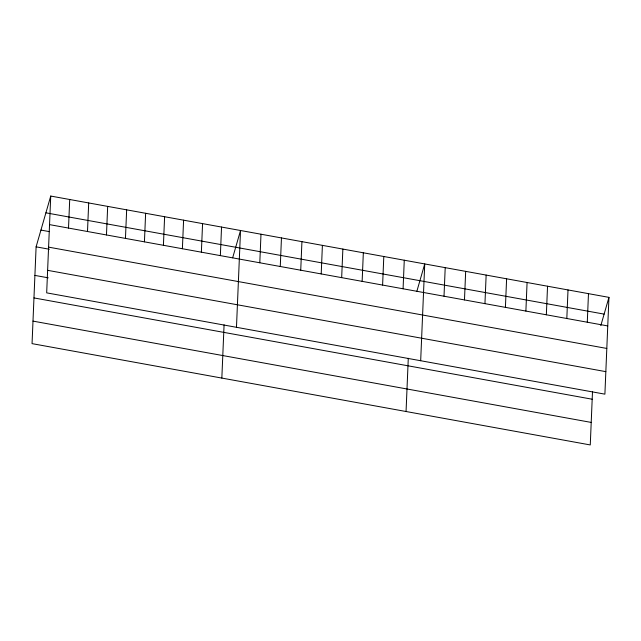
<?xml version="1.0" encoding="UTF-8"?>
<svg xmlns="http://www.w3.org/2000/svg" width="641" height="641" viewBox="0 0 641 641"><rect width="100%" height="100%" fill="white"/><g stroke="black" fill="none" stroke-linecap="round" stroke-linejoin="round"><path stroke-width="0.96" d="M50.735 196.058L46.673 292.857L604.896 394.159L608.95 297.368L50.735 196.058L36.104 246.841L32.05 343.632L590.265 444.942L592.5 391.715M68.515 228.068L69.709 199.503M87.496 231.513L88.69 202.949M106.47 234.959L107.672 206.394M125.452 238.404L126.654 209.839M144.433 241.841L145.627 213.285M163.415 245.287L164.609 216.73M182.389 248.732L183.59 220.175M201.37 252.177L202.572 223.613M220.352 255.623L221.546 227.058M221.842 378.078L224.078 324.859M236.473 327.295L240.527 230.504L232.659 257.81M259.797 262.778L260.991 234.221M280.269 266.496L281.463 237.931M300.733 270.214L301.927 241.649M321.205 273.923L322.399 245.367M341.669 277.641L342.863 249.077M362.141 281.351L363.335 252.794M382.605 285.069L383.799 256.504M403.077 288.787L404.271 260.222M406.057 411.506L408.285 358.287M420.68 360.731L424.735 263.94L416.874 291.246M444.013 296.214L445.207 267.65M464.477 299.924L465.67 271.367M484.949 303.642L486.142 275.077M505.412 307.36L506.606 278.795M525.884 311.069L527.078 282.505M546.348 314.787L547.542 286.223M566.82 318.497L568.014 289.94M587.284 322.215L588.478 293.65M600.809 325.636L608.95 297.368M45.904 212.82L604.126 314.122M49.533 224.622L607.756 325.932M40.936 230.087L49.477 231.633M48.596 247.138L606.811 348.448M36.104 246.841L49.389 249.253M47.618 270.334L605.833 371.644M34.91 275.406L48.195 277.817M33.965 297.921L592.18 399.223M32.995 321.117L591.21 422.419"/></g></svg>
